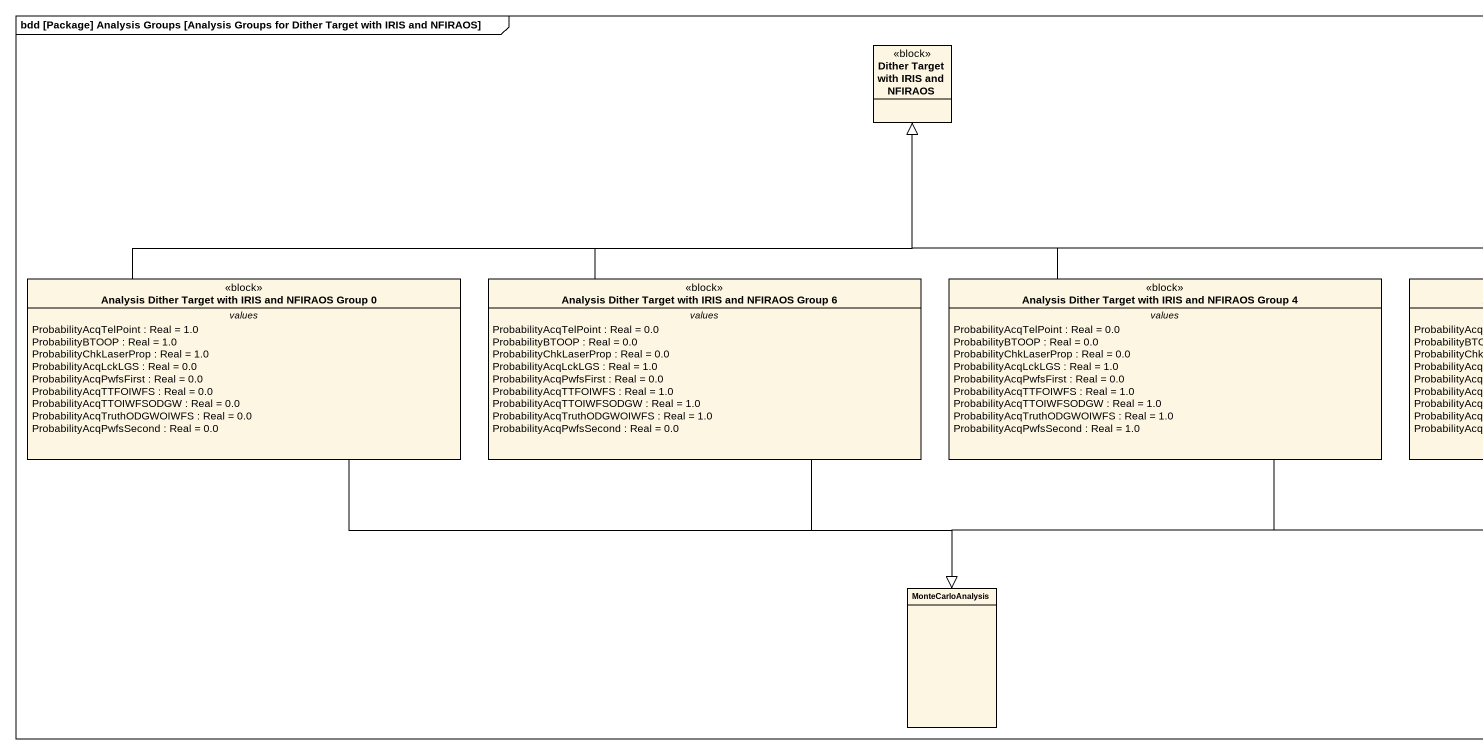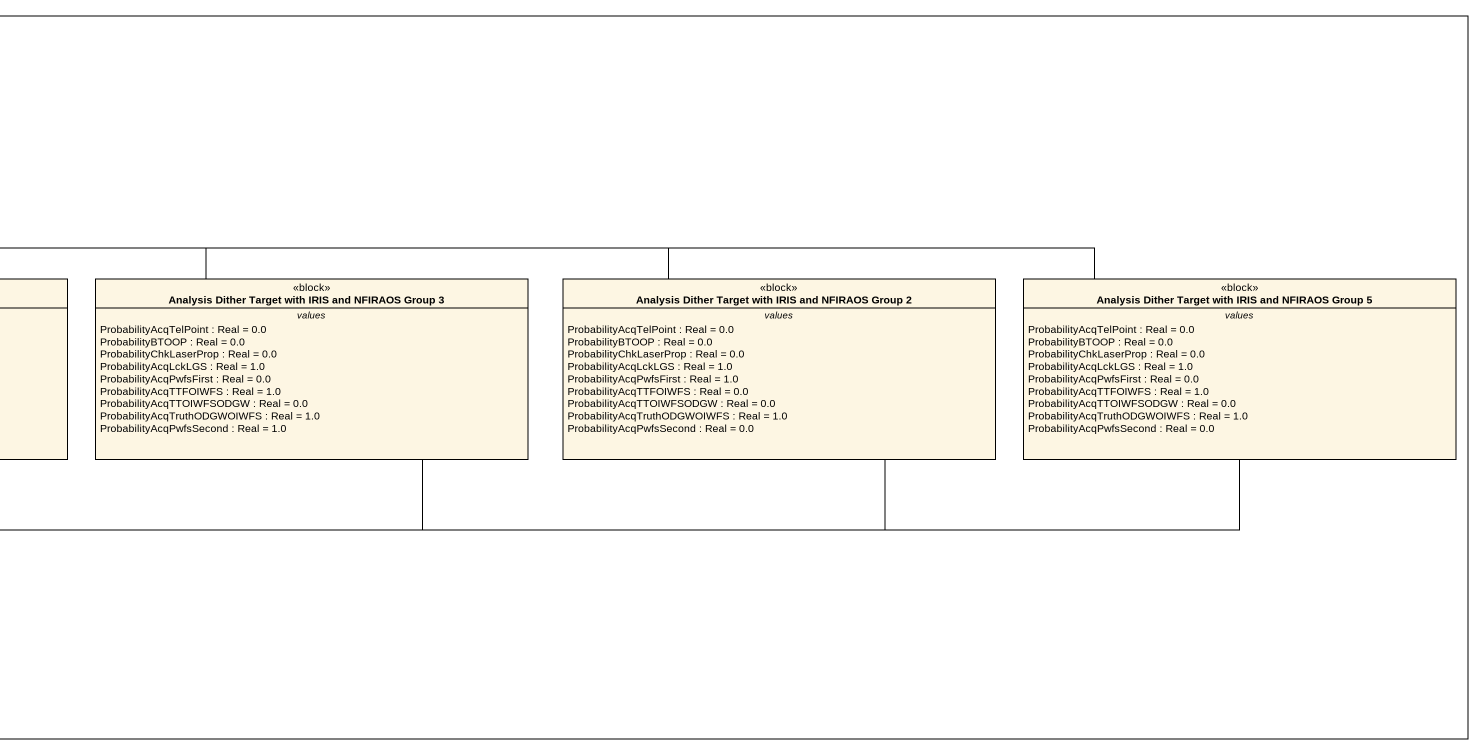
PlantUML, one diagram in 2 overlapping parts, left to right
@startuml
mainframe bdd [Package] Analysis Groups [Analysis Groups for Dither Target with IRIS and NFIRAOS]
hide circle
hide empty members
class "Dither Target with IRIS and NFIRAOS" as Dither_Target_with_IRIS_and <<block>>
class "Analysis Dither Target with IRIS and NFIRAOS Group 0" as Analysis_Dither_Target_with <<block>> {
  -- values --
  ProbabilityAcqTelPoint : Real = 1.0
  ProbabilityBTOOP : Real = 1.0
  ProbabilityChkLaserProp : Real = 1.0
  ProbabilityAcqLckLGS : Real = 0.0
  ProbabilityAcqPwfsFirst : Real = 0.0
  ProbabilityAcqTTFOIWFS : Real = 0.0
  ProbabilityAcqTTOIWFSODGW : Real = 0.0
  ProbabilityAcqTruthODGWOIWFS : Real = 0.0
  ProbabilityAcqPwfsSecond : Real = 0.0
}
class "Analysis Dither Target with IRIS and NFIRAOS Group 6" as Analysis_Dither_Target_with_2 <<block>> {
  -- values --
  ProbabilityAcqTelPoint : Real = 0.0
  ProbabilityBTOOP : Real = 0.0
  ProbabilityChkLaserProp : Real = 0.0
  ProbabilityAcqLckLGS : Real = 1.0
  ProbabilityAcqPwfsFirst : Real = 0.0
  ProbabilityAcqTTFOIWFS : Real = 1.0
  ProbabilityAcqTTOIWFSODGW : Real = 1.0
  ProbabilityAcqTruthODGWOIWFS : Real = 1.0
  ProbabilityAcqPwfsSecond : Real = 0.0
}
class "Analysis Dither Target with IRIS and NFIRAOS Group 4" as Analysis_Dither_Target_with_3 <<block>> {
  -- values --
  ProbabilityAcqTelPoint : Real = 0.0
  ProbabilityBTOOP : Real = 0.0
  ProbabilityChkLaserProp : Real = 0.0
  ProbabilityAcqLckLGS : Real = 1.0
  ProbabilityAcqPwfsFirst : Real = 0.0
  ProbabilityAcqTTFOIWFS : Real = 1.0
  ProbabilityAcqTTOIWFSODGW : Real = 1.0
  ProbabilityAcqTruthODGWOIWFS : Real = 1.0
  ProbabilityAcqPwfsSecond : Real = 1.0
}
class "Analysis Dither Target with IRIS and NFIRAOS Group 3" as Analysis_Dither_Target_with_4 <<block>> {
  -- values --
  ProbabilityAcqTelPoint : Real = 0.0
  ProbabilityBTOOP : Real = 0.0
  ProbabilityChkLaserProp : Real = 0.0
  ProbabilityAcqLckLGS : Real = 1.0
  ProbabilityAcqPwfsFirst : Real = 0.0
  ProbabilityAcqTTFOIWFS : Real = 1.0
  ProbabilityAcqTTOIWFSODGW : Real = 0.0
  ProbabilityAcqTruthODGWOIWFS : Real = 1.0
  ProbabilityAcqPwfsSecond : Real = 1.0
}
class "Analysis Dither Target with IRIS and NFIRAOS Group 2" as Analysis_Dither_Target_with_5 <<block>> {
  -- values --
  ProbabilityAcqTelPoint : Real = 0.0
  ProbabilityBTOOP : Real = 0.0
  ProbabilityChkLaserProp : Real = 0.0
  ProbabilityAcqLckLGS : Real = 1.0
  ProbabilityAcqPwfsFirst : Real = 1.0
  ProbabilityAcqTTFOIWFS : Real = 0.0
  ProbabilityAcqTTOIWFSODGW : Real = 0.0
  ProbabilityAcqTruthODGWOIWFS : Real = 1.0
  ProbabilityAcqPwfsSecond : Real = 0.0
}
class "Analysis Dither Target with IRIS and NFIRAOS Group 5" as Analysis_Dither_Target_with_6 <<block>> {
  -- values --
  ProbabilityAcqTelPoint : Real = 0.0
  ProbabilityBTOOP : Real = 0.0
  ProbabilityChkLaserProp : Real = 0.0
  ProbabilityAcqLckLGS : Real = 1.0
  ProbabilityAcqPwfsFirst : Real = 0.0
  ProbabilityAcqTTFOIWFS : Real = 1.0
  ProbabilityAcqTTOIWFSODGW : Real = 0.0
  ProbabilityAcqTruthODGWOIWFS : Real = 1.0
  ProbabilityAcqPwfsSecond : Real = 0.0
}
class MonteCarloAnalysis
Analysis_Dither_Target_with -right-|> Dither_Target_with_IRIS_and
Analysis_Dither_Target_with -right-|> MonteCarloAnalysis
Analysis_Dither_Target_with_2 -up-|> Dither_Target_with_IRIS_and
Analysis_Dither_Target_with_2 --|> MonteCarloAnalysis
Analysis_Dither_Target_with_3 -up-|> Dither_Target_with_IRIS_and
Analysis_Dither_Target_with_3 --|> MonteCarloAnalysis
Analysis_Dither_Target_with_4 -left-|> Dither_Target_with_IRIS_and
Analysis_Dither_Target_with_4 -left-|> MonteCarloAnalysis
Analysis_Dither_Target_with_5 -left-|> Dither_Target_with_IRIS_and
Analysis_Dither_Target_with_5 -left-|> MonteCarloAnalysis
Analysis_Dither_Target_with_6 -left-|> Dither_Target_with_IRIS_and
Analysis_Dither_Target_with_6 -left-|> MonteCarloAnalysis
@enduml
